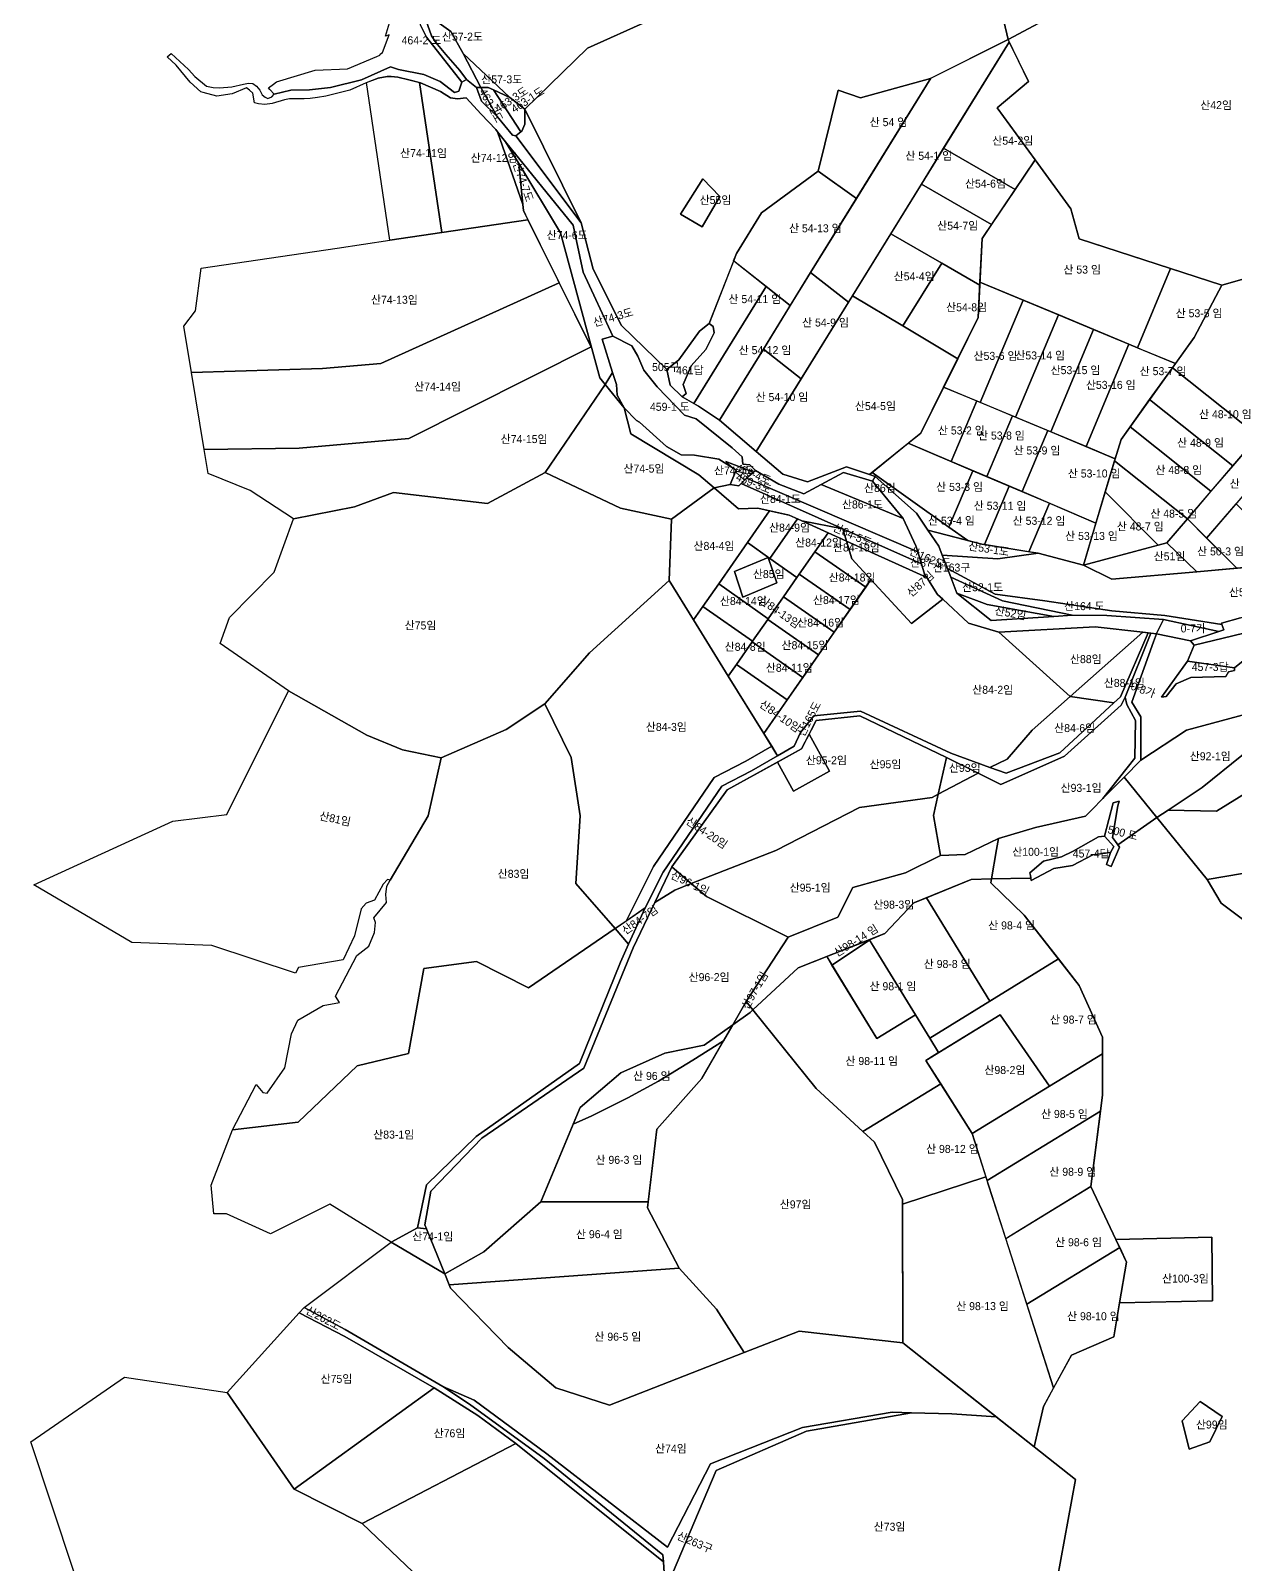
# Model space of a CAD drawing. Header units: metres. Extents: x 425810 to 429904, y 275710 to 280356.
# Drawn here: x 425954 to 426706, y 277885 to 278843 of the extents above; entities that cross this region are included whole.
import ezdxf

# ---------------------------------------------------------------- set-up
doc = ezdxf.new("R2010")
doc.units = ezdxf.units.M
doc.layers.add('00_지번', color=6, linetype='Continuous')
doc.layers.add('00_지적', color=6, linetype='Continuous')
doc.styles.get("Standard").update_dxf_attribs({"font": ''})
doc.styles.get('Standard').set_extended_font_data('Gulim')

msp = doc.modelspace()

# ---------------------------------------------------------------- linework, layer by layer
at = {"layer": '00_지적', "linetype": 'Continuous', "flags": 128}
for points in [[(426453.02, 278996.64), (426378.01, 278908.73), (426365.93, 278867.7), (426340.47, 278849.79), (426301.59, 278832.4), (426262.35, 278794.18), (426253.05, 278801.5), (426223.9, 278829.09), (426216.09, 278842.75), (426198.72, 278855.25), (426198.15, 278856.87), (426188.29, 278883.88), (426205.64, 278895.09), (426213.33, 278906.81), (426238.67, 278941.96), (426276.68, 278977.64), (426281.28, 278983.06), (426296.5, 279000.98), (426307.81, 279063.01), (426351.15, 279087.27), (426407.56, 279024.93), (426453.02, 278996.64)], [(426782.95, 279019.03), (426754.29, 278939.2), (426564.32, 278837.78), (426553.31, 278884.6), (426529.27, 278899.11), (426620.77, 279033.89), (426713.28, 279033.36), (426782.95, 279019.03)], [(426754.29, 278939.2), (426784.99, 278929.92), (426767.91, 278828.67), (426773.32, 278798.57), (426762.42, 278761.69), (426766.95, 278730.91), (426765.32, 278703.54), (426698.01, 278684.29), (426608.84, 278713.15), (426603.61, 278732.01), (426581.31, 278762.57), (426557.61, 278795.05), (426577.22, 278811.62), (426564.32, 278837.78), (426754.29, 278939.2)], [(426186.18, 278889.66), (426188.29, 278883.88), (426198.15, 278856.87), (426198.72, 278855.25), (426204.1, 278839.98), (426206.91, 278835.93), (426213.07, 278828.31), (426221.75, 278818.47), (426225.97, 278812.71), (426223.1, 278811.07), (426200.92, 278839.14), (426198.73, 278843.76), (426197.19, 278847.01), (426194.66, 278858.56), (426193.34, 278864.59), (426186.21, 278880.02), (426184.52, 278889.54), (426186.18, 278889.66)], [(426223.9, 278829.09), (426235, 278807.7), (426232.15, 278807.68), (426225.97, 278812.71), (426221.75, 278818.47), (426213.07, 278828.31), (426206.91, 278835.93), (426204.1, 278839.98), (426198.72, 278855.25), (426216.09, 278842.75), (426223.9, 278829.09)], [(426464.63, 278673.58), (426441, 278692.19), (426516.01, 278813.56), (426564.32, 278837.78), (426565.12, 278836.16), (426464.63, 278673.58)], [(426568.82, 278744.12), (426524.1, 278769.79), (426565.12, 278836.16), (426577.22, 278811.62), (426557.61, 278795.05), (426581.31, 278762.57), (426568.82, 278744.12)], [(426038.87, 278826.95), (426041.45, 278828.92), (426052.32, 278819.01), (426056.3, 278814.64), (426063.62, 278808.67), (426067.74, 278807.68), (426071.61, 278807.48), (426079.29, 278808.1), (426086.62, 278809.94), (426089.77, 278810.54), (426092.39, 278810.2), (426094.78, 278808.67), (426096.82, 278806.04), (426098.32, 278803.17), (426100.11, 278801.78), (426101.78, 278800.93), (426104.32, 278801.99), (426105.9, 278803.72), (426116.16, 278806.15), (426127.81, 278806.35), (426140.98, 278807.76), (426160.39, 278812.47), (426178.5, 278820.6), (426183.48, 278819.02), (426199.4, 278815.9), (426209.49, 278811.53), (426218.53, 278804.71), (426220.54, 278805.33), (426221.21, 278805.55), (426223.1, 278811.07), (426225.97, 278812.71), (426232.15, 278807.68), (426235.39, 278799.31), (426245.1, 278789.72), (426254.75, 278778.1), (426256.71, 278777.5), (426297.7, 278723.15), (426305.09, 278694.32), (426322.86, 278659.1), (426351.06, 278631.67), (426353.14, 278621.81), (426360.79, 278614.61), (426370.99, 278608.79), (426384.1, 278599.95), (426407.04, 278580.41), (426423.66, 278566.25), (426439.11, 278561.37), (426463.5, 278570.88), (426477.85, 278565.99), (426481.24, 278564.84), (426479.74, 278561.87), (426461.57, 278567.25), (426447.61, 278559.77), (426436.73, 278553.93), (426421.14, 278559.93), (426406.57, 278568.58), (426403.08, 278571.96), (426398.53, 278572.52), (426398.22, 278577.08), (426391.92, 278582.62), (426369.51, 278600.77), (426362.27, 278603.08), (426345.02, 278620.72), (426336.86, 278631.12), (426332.94, 278639.83), (426329.26, 278646.43), (426317.48, 278652.52), (426298.89, 278692.39), (426292.6, 278721.74), (426250.39, 278773.92), (426245.43, 278780.04), (426244.28, 278781.47), (426235.11, 278791.2), (426225.73, 278801.42), (426220.26, 278800.7), (426215.89, 278801.3), (426209.77, 278805.23), (426197.14, 278810.67), (426190.02, 278812.64), (426183.18, 278814.23), (426178.96, 278814.62), (426176.33, 278814.61), (426170.73, 278813.64), (426163.27, 278810.78), (426153.12, 278806.22), (426137.99, 278802.41), (426132.87, 278801.49), (426128.38, 278800.84), (426124.53, 278800.6), (426119.82, 278800.78), (426115.41, 278800.66), (426112.23, 278800), (426104.64, 278797.69), (426099.88, 278797.16), (426096.08, 278797.62), (426093.44, 278798.2), (426092.47, 278804.23), (426090.34, 278806.03), (426088.58, 278807.52), (426079.64, 278803.81), (426069.93, 278802.39), (426061.42, 278804.69), (426059.98, 278805.08), (426053.37, 278811.2), (426044.49, 278821.68), (426038.87, 278826.95)], [(426235, 278807.7), (426223.9, 278829.09), (426253.05, 278801.5), (426242.79, 278806.25), (426239.58, 278807.74), (426235, 278807.7)], [(426210.51, 278717.1), (426178.13, 278712.3), (426163.51, 278810.87), (426170.73, 278813.64), (426176.33, 278814.61), (426178.96, 278814.62), (426183.18, 278814.23), (426190.02, 278812.64), (426196.62, 278810.81), (426210.51, 278717.1)], [(426210.51, 278717.1), (426196.62, 278810.81), (426197.14, 278810.67), (426209.77, 278805.23), (426215.89, 278801.3), (426220.26, 278800.7), (426225.73, 278801.42), (426235.11, 278791.2), (426244.28, 278781.47), (426245.43, 278780.04), (426261.14, 278734.64), (426261.5, 278730.88), (426264.38, 278725.09), (426210.51, 278717.1)], [(426232.15, 278807.68), (426235, 278807.7), (426245.1, 278789.72), (426235.39, 278799.31), (426232.15, 278807.68)], [(426242.79, 278806.25), (426259.96, 278780.06), (426256.71, 278777.5), (426254.75, 278778.1), (426245.1, 278789.72), (426235, 278807.7), (426239.58, 278807.74), (426242.79, 278806.25)], [(426469.6, 278738.46), (426445.7, 278755.44), (426458.26, 278806.21), (426472.08, 278801.38), (426515.89, 278813.5), (426516.01, 278813.56), (426469.6, 278738.46)], [(426253.05, 278801.5), (426262.35, 278794.18), (426262.52, 278784.83), (426260.63, 278780.59), (426259.96, 278780.06), (426242.79, 278806.25), (426253.05, 278801.5)], [(426259.96, 278780.06), (426260.63, 278780.59), (426262.52, 278784.83), (426262.35, 278794.18), (426297.7, 278723.15), (426256.71, 278777.5), (426259.96, 278780.06)], [(426245.43, 278780.04), (426250.39, 278773.92), (426258.65, 278760.23), (426261.14, 278734.64), (426245.43, 278780.04)], [(426258.65, 278760.23), (426250.39, 278773.92), (426292.6, 278721.74), (426298.89, 278692.39), (426317.48, 278652.52), (426310.67, 278650.54), (426317.25, 278629.75), (426312.55, 278622.14), (426309.3, 278626.35), (426304.33, 278644.68), (426284.71, 278717.04), (426258.65, 278760.23)], [(426510.24, 278747.38), (426524.1, 278769.79), (426568.82, 278744.12), (426554, 278722.26), (426510.24, 278747.38)], [(426258.65, 278760.23), (426284.71, 278717.04), (426304.33, 278644.68), (426261.5, 278730.88), (426261.14, 278734.64), (426258.65, 278760.23)], [(426645.19, 278645.17), (426639.85, 278647.4), (426596, 278665.71), (426546.8, 278686.24), (426548.08, 278713.52), (426581.31, 278762.57), (426603.61, 278732.01), (426608.84, 278713.15), (426665.87, 278694.69), (426645.19, 278645.17)], [(426373.2, 278720.78), (426359.69, 278728.58), (426373.7, 278750.66), (426384.16, 278739.65), (426373.2, 278720.78)], [(426373.2, 278720.78), (426384.16, 278739.65), (426373.7, 278750.66), (426359.69, 278728.58), (426373.2, 278720.78)], [(426469.6, 278738.46), (426441, 278692.19), (426428.3, 278671.63), (426413.26, 278683.48), (426392.84, 278699.57), (426394.67, 278704.04), (426410.3, 278729.46), (426445.7, 278755.44), (426469.6, 278738.46)], [(426554, 278722.26), (426548.08, 278713.52), (426546.71, 278684.31), (426522.88, 278697.99), (426491.02, 278716.27), (426510.24, 278747.38), (426554, 278722.26)], [(426210.51, 278717.1), (426264.38, 278725.09), (426283.95, 278685.71), (426172.4, 278635.28), (426136.09, 278632.18), (426054.17, 278629.64), (426049.32, 278658.74), (426056.57, 278668.31), (426060.28, 278694.84), (426145.19, 278707.42), (426178.13, 278712.3), (426210.51, 278717.1)], [(426522.88, 278697.99), (426498.65, 278658.79), (426467.14, 278677.65), (426491.02, 278716.27), (426522.88, 278697.99)], [(426765.32, 278703.54), (426790.24, 278687.32), (426804.32, 278670.09), (426751.16, 278652.04), (426733.23, 278666.11), (426723.61, 278652.65), (426740.86, 278638.99), (426720.23, 278590.3), (426667.03, 278632.6), (426680.66, 278651.59), (426698.01, 278684.29), (426765.32, 278703.54)], [(426413.26, 278683.48), (426368.12, 278610.43), (426360.79, 278614.61), (426363.15, 278616.62), (426361.43, 278622.3), (426366.27, 278633.82), (426375.43, 278644.04), (426380.76, 278654.47), (426380.17, 278658.48), (426377.63, 278660.31), (426392.91, 278699.52), (426413.26, 278683.48)], [(426464.63, 278673.58), (426435.07, 278625.77), (426411.45, 278644.38), (426441, 278692.19), (426464.63, 278673.58)], [(426546.71, 278684.31), (426545.76, 278664.09), (426532.9, 278638.3), (426498.65, 278658.79), (426522.88, 278697.99), (426546.71, 278684.31)], [(426645.19, 278645.17), (426665.87, 278694.69), (426698.01, 278684.29), (426680.66, 278651.59), (426668.94, 278635.26), (426647.56, 278644.18), (426645.19, 278645.17)], [(426283.95, 278685.71), (426303.79, 278645.75), (426189.89, 278588.5), (426121.47, 278582.48), (426062.17, 278581.57), (426054.17, 278629.64), (426136.09, 278632.18), (426172.4, 278635.28), (426283.95, 278685.71)], [(426368.12, 278610.43), (426413.26, 278683.48), (426428.3, 278671.63), (426411.45, 278644.38), (426384.1, 278599.95), (426370.99, 278608.79), (426368.12, 278610.43)], [(426573.73, 278675), (426547.02, 278611.04), (426524.08, 278620.63), (426545.76, 278664.09), (426546.8, 278686.24), (426573.73, 278675)], [(426498.65, 278658.79), (426532.9, 278638.3), (426509.75, 278591.88), (426477.85, 278565.99), (426463.5, 278570.88), (426439.11, 278561.37), (426423.66, 278566.25), (426407.04, 278580.41), (426467.14, 278677.65), (426498.65, 278658.79)], [(426595.77, 278665.8), (426569.06, 278601.84), (426547.02, 278611.04), (426573.73, 278675), (426595.77, 278665.8)], [(426617.82, 278656.6), (426591.1, 278592.64), (426569.06, 278601.84), (426595.77, 278665.8), (426617.82, 278656.6)], [(426377.63, 278660.31), (426380.17, 278658.48), (426380.76, 278654.47), (426375.43, 278644.04), (426366.27, 278633.82), (426361.43, 278622.3), (426363.15, 278616.62), (426360.79, 278614.61), (426353.14, 278621.81), (426351.06, 278631.67), (426358.59, 278637.58), (426371.55, 278655.62), (426377.63, 278660.31)], [(426639.85, 278647.4), (426613.14, 278583.43), (426591.1, 278592.64), (426617.82, 278656.6), (426639.85, 278647.4)], [(426062.17, 278581.57), (426121.47, 278582.48), (426189.89, 278588.5), (426303.79, 278645.75), (426304.33, 278644.68), (426309.3, 278626.35), (426312.55, 278622.14), (426275.18, 278567.18), (426239.1, 278547.89), (426180.42, 278554.85), (426156.05, 278545.87), (426117.96, 278538.35), (426090.74, 278556.03), (426064.66, 278566.66), (426062.17, 278581.57)], [(426317.48, 278652.52), (426329.26, 278646.43), (426332.94, 278639.83), (426336.86, 278631.12), (426345.02, 278620.72), (426362.27, 278603.08), (426369.51, 278600.77), (426391.92, 278582.62), (426398.22, 278577.08), (426398.53, 278572.52), (426403.08, 278571.96), (426406.57, 278568.58), (426405.21, 278567.39), (426388.07, 278574.2), (426391.96, 278570.29), (426383.74, 278575.57), (426368.37, 278578), (426360.06, 278578.24), (426350.88, 278583.39), (426334.02, 278598.6), (426332.15, 278599.8), (426324.41, 278607.57), (426320.22, 278615.47), (426319.66, 278622.15), (426317.25, 278629.75), (426310.67, 278650.54), (426317.48, 278652.52)], [(426384.1, 278599.95), (426411.45, 278644.38), (426435.07, 278625.77), (426407.04, 278580.41), (426384.1, 278599.95)], [(426631.31, 278575.84), (426613.14, 278583.43), (426639.85, 278647.4), (426645.19, 278645.17), (426668.94, 278635.26), (426634.92, 278587.9), (426631.31, 278575.84)], [(426317.25, 278629.75), (426319.66, 278622.15), (426320.22, 278615.47), (426324.41, 278607.57), (426312.55, 278622.14), (426317.25, 278629.75)], [(426720.23, 278590.3), (426719.52, 278588.62), (426704.8, 278571.46), (426652.81, 278612.8), (426667.03, 278632.6), (426720.23, 278590.3)], [(426324.41, 278607.57), (426328.64, 278591.33), (426371.19, 278565.76), (426380.69, 278557.63), (426354.04, 278538.13), (426322.21, 278545.05), (426275.18, 278567.18), (426312.55, 278622.14), (426324.41, 278607.57)], [(426544.85, 278611.95), (426528.78, 278574.12), (426501.91, 278585.53), (426509.75, 278591.88), (426524.08, 278620.63), (426544.85, 278611.95)], [(426334.02, 278598.6), (426350.88, 278583.39), (426360.06, 278578.24), (426368.37, 278578), (426383.74, 278575.57), (426391.96, 278570.29), (426394.43, 278568.7), (426394.01, 278567.65), (426390.78, 278559.68), (426380.69, 278557.63), (426371.19, 278565.76), (426328.64, 278591.33), (426324.41, 278607.57), (426332.15, 278599.8), (426334.02, 278598.6)], [(426550.99, 278564.69), (426528.78, 278574.12), (426544.85, 278611.95), (426567.11, 278602.65), (426550.99, 278564.69)], [(426704.8, 278571.46), (426691.12, 278555.53), (426640.55, 278595.74), (426652.81, 278612.8), (426704.8, 278571.46)], [(426589.3, 278593.39), (426573.12, 278555.29), (426550.99, 278564.69), (426567.11, 278602.65), (426589.3, 278593.39)], [(426589.3, 278593.39), (426631.31, 278575.84), (426619.29, 278535.69), (426573.12, 278555.29), (426589.3, 278593.39)], [(426691.12, 278555.53), (426676.37, 278538.33), (426630.9, 278574.48), (426634.92, 278587.9), (426640.55, 278595.74), (426691.12, 278555.53)], [(426688.41, 278526.27), (426676.37, 278538.33), (426719.52, 278588.62), (426733.79, 278579.09), (426688.41, 278526.27)], [(426542.28, 278568.39), (426527.31, 278533.19), (426479.49, 278567.32), (426501.91, 278585.53), (426542.28, 278568.39)], [(426275.18, 278567.18), (426322.21, 278545.05), (426354.04, 278538.13), (426352.6, 278499.77), (426302.93, 278454.57), (426274.93, 278422.69), (426250.68, 278406.67), (426210.13, 278389.05), (426186.05, 278394), (426163.64, 278403.14), (426114.73, 278430.91), (426072.06, 278460.39), (426077.87, 278476.64), (426105.83, 278505.04), (426117.96, 278538.35), (426156.05, 278545.87), (426180.42, 278554.85), (426239.1, 278547.89), (426275.18, 278567.18)], [(426388.07, 278574.2), (426405.21, 278567.39), (426401.02, 278563.74), (426400.99, 278563.71), (426399.72, 278562.43), (426394.01, 278567.65), (426394.43, 278568.7), (426391.96, 278570.29), (426388.07, 278574.2)], [(426394.01, 278567.65), (426399.72, 278562.43), (426397.61, 278560.29), (426396.18, 278558.84), (426390.78, 278559.68), (426394.01, 278567.65)], [(426405.21, 278567.39), (426406.57, 278568.58), (426421.14, 278559.93), (426436.73, 278553.93), (426447.61, 278559.77), (426498.76, 278538.48), (426506.66, 278521.48), (426507.87, 278517.62), (426401.02, 278563.74), (426405.21, 278567.39)], [(426479.74, 278561.87), (426498.76, 278538.48), (426447.61, 278559.77), (426461.57, 278567.25), (426479.74, 278561.87)], [(426477.85, 278565.99), (426479.49, 278567.32), (426527.31, 278533.19), (426539.13, 278524.75), (426514.26, 278531.23), (426507.09, 278541.81), (426481.24, 278564.84), (426477.85, 278565.99)], [(426549.53, 278522.19), (426548.01, 278522.44), (426539.13, 278524.75), (426527.31, 278533.19), (426542.28, 278568.39), (426565.05, 278558.72), (426549.53, 278522.19)], [(426676.37, 278538.33), (426663.56, 278523.41), (426658.17, 278521.95), (426625.09, 278555.07), (426630.9, 278574.48), (426676.37, 278538.33)], [(426401.55, 278523.5), (426383.61, 278497.73), (426373.7, 278483.5), (426367.85, 278475.1), (426352.6, 278499.77), (426354.04, 278538.13), (426380.69, 278557.63), (426396.02, 278544.5), (426407.95, 278544.91), (426415.32, 278543.28), (426401.55, 278523.5)], [(426397.61, 278560.29), (426461.12, 278532.04), (426435.56, 278536.96), (426427.57, 278540.57), (426407.95, 278544.91), (426396.02, 278544.5), (426380.69, 278557.63), (426390.78, 278559.68), (426396.18, 278558.84), (426397.61, 278560.29)], [(426399.72, 278562.43), (426400.99, 278563.71), (426401.02, 278563.74), (426507.87, 278517.62), (426510.19, 278510.21), (426461.12, 278532.04), (426397.61, 278560.29), (426399.72, 278562.43)], [(426479.74, 278561.87), (426481.24, 278564.84), (426507.09, 278541.81), (426514.26, 278531.23), (426521.07, 278521.18), (426523.21, 278515.62), (426526.47, 278507.18), (426528.55, 278501.77), (426532.37, 278491.87), (426553.87, 278474.76), (426592.98, 278477.35), (426604.34, 278478.1), (426626, 278477.9), (426661.56, 278475.33), (426657.17, 278466.57), (426657.11, 278466.44), (426653.64, 278466.83), (426651.9, 278467.03), (426648.54, 278467.41), (426618.74, 278470.77), (426558.68, 278467.6), (426539.69, 278473.21), (426523.52, 278488.12), (426520.26, 278491.13), (426513.5, 278501.75), (426512.2, 278503.79), (426510.19, 278510.21), (426507.87, 278517.62), (426506.66, 278521.48), (426498.76, 278538.48), (426479.74, 278561.87)], [(426590.22, 278548.03), (426577.39, 278517.72), (426549.53, 278522.19), (426565.05, 278558.72), (426590.22, 278548.03)], [(426590.22, 278548.03), (426619.29, 278535.69), (426611.38, 278509.27), (426583.23, 278516.78), (426577.39, 278517.72), (426590.22, 278548.03)], [(426625.09, 278555.07), (426658.17, 278521.95), (426611.38, 278509.27), (426625.09, 278555.07)], [(426415.32, 278543.28), (426427.57, 278540.57), (426432.71, 278538.25), (426415.54, 278513.59), (426401.55, 278523.5), (426415.32, 278543.28)], [(426707.19, 278507.48), (426682.23, 278505.17), (426663.56, 278523.41), (426676.37, 278538.33), (426707.19, 278507.48)], [(426734.92, 278519.64), (426723.66, 278509), (426707.19, 278507.48), (426688.41, 278526.27), (426706.85, 278547.73), (426734.92, 278519.64)], [(426432.71, 278538.25), (426451.9, 278529.58), (426443.69, 278517.78), (426433.87, 278503.68), (426432.42, 278501.59), (426415.54, 278513.59), (426432.71, 278538.25)], [(426461.12, 278532.04), (426463.44, 278524.37), (426435.56, 278536.96), (426461.12, 278532.04)], [(426451.9, 278529.58), (426463.44, 278524.37), (426466.8, 278513.23), (426478.68, 278500.36), (426475.43, 278495.69), (426443.69, 278517.78), (426451.9, 278529.58)], [(426461.12, 278532.04), (426510.19, 278510.21), (426512.2, 278503.79), (426513.5, 278501.75), (426463.44, 278524.37), (426461.12, 278532.04)], [(426514.26, 278531.23), (426548.01, 278522.44), (426583.23, 278516.78), (426558.06, 278513.36), (426523.21, 278515.62), (426521.07, 278521.18), (426514.26, 278531.23)], [(426401.55, 278523.5), (426415.54, 278513.59), (426432.42, 278501.59), (426424.05, 278489.57), (426414.45, 278475.78), (426383.61, 278497.73), (426401.55, 278523.5)], [(426463.44, 278524.37), (426513.5, 278501.75), (426520.26, 278491.13), (426523.52, 278488.12), (426504.05, 278472.89), (426478.68, 278500.36), (426466.8, 278513.23), (426463.44, 278524.37)], [(426663.56, 278523.41), (426682.23, 278505.17), (426629.24, 278500.71), (426611.38, 278509.27), (426663.56, 278523.41)], [(426398.68, 278489.37), (426393.41, 278505.39), (426414.4, 278514.12), (426419.95, 278498.4), (426398.68, 278489.37)], [(426398.68, 278489.37), (426419.95, 278498.4), (426414.4, 278514.12), (426393.41, 278505.39), (426398.68, 278489.37)], [(426433.87, 278503.68), (426443.69, 278517.78), (426475.43, 278495.69), (426465.61, 278481.58), (426433.87, 278503.68)], [(426523.52, 278488.12), (426539.69, 278473.21), (426558.68, 278467.6), (426603.23, 278427.25), (426579.51, 278406.23), (426563.8, 278388.06), (426553.05, 278382.97), (426528.54, 278391.85), (426472.17, 278418.16), (426442.98, 278415.14), (426434.72, 278404.73), (426430.7, 278396.27), (426420.32, 278390.26), (426411.72, 278404.17), (426478.68, 278500.36), (426504.05, 278472.89), (426523.52, 278488.12)], [(426433.87, 278503.68), (426465.61, 278481.58), (426455.79, 278467.48), (426424.05, 278489.57), (426432.42, 278501.59), (426433.87, 278503.68)], [(426696.09, 278467.96), (426661.56, 278475.33), (426626, 278477.9), (426604.34, 278478.1), (426560.91, 278486.99), (426528.55, 278501.77), (426526.47, 278507.18), (426556.35, 278491.29), (426587.35, 278487.01), (426629.21, 278480.8), (426662.37, 278477.88), (426697.93, 278472.28), (426699.26, 278469), (426696.09, 278467.96)], [(426532.37, 278491.87), (426528.55, 278501.77), (426560.91, 278486.99), (426604.34, 278478.1), (426592.98, 278477.35), (426551.28, 278484.81), (426532.37, 278491.87)], [(426352.6, 278499.77), (426367.85, 278475.1), (426389.56, 278440.01), (426411.72, 278404.17), (426416.65, 278396.21), (426400.6, 278386.91), (426380.63, 278376.63), (426342.72, 278321.14), (426331.34, 278298.24), (426325.65, 278287.03), (426318.8, 278282.34), (426294.39, 278310.57), (426297.08, 278352.7), (426291.41, 278389.25), (426274.93, 278422.69), (426302.93, 278454.57), (426352.6, 278499.77)], [(426373.7, 278483.5), (426383.61, 278497.73), (426414.45, 278475.78), (426414.24, 278475.47), (426404.77, 278461.87), (426373.7, 278483.5)], [(426532.37, 278491.87), (426551.28, 278484.81), (426592.98, 278477.35), (426553.87, 278474.76), (426532.37, 278491.87)], [(426367.85, 278475.1), (426373.7, 278483.5), (426404.77, 278461.87), (426404.42, 278461.36), (426394.61, 278447.27), (426389.56, 278440.01), (426367.85, 278475.1)], [(426414.45, 278475.78), (426424.05, 278489.57), (426455.79, 278467.48), (426445.97, 278453.37), (426414.24, 278475.47), (426414.45, 278475.78)], [(426730.35, 278484.61), (426731.51, 278479.9), (426732.18, 278477.2), (426732.44, 278473.39), (426729.87, 278471.32), (426680.63, 278459.46), (426678.32, 278462.1), (426696.09, 278467.96), (426699.26, 278469), (426697.93, 278472.28), (426697.62, 278473.05), (426709.54, 278476.48), (426715.11, 278478.08), (426725.48, 278481.51), (426730.35, 278484.61)], [(426404.77, 278461.87), (426414.24, 278475.47), (426445.97, 278453.37), (426436.15, 278439.27), (426404.42, 278461.36), (426404.77, 278461.87)], [(426696.09, 278467.96), (426678.32, 278462.1), (426657.11, 278466.44), (426657.17, 278466.57), (426661.56, 278475.33), (426696.09, 278467.96)], [(426651.9, 278467.03), (426653.64, 278466.83), (426637.52, 278426.99), (426634.96, 278421.79), (426599.67, 278389.94), (426559.92, 278372.4), (426545.6, 278379.46), (426525.85, 278389.19), (426471.8, 278415.2), (426444.44, 278412.21), (426435.22, 278394.58), (426388.78, 278369.01), (426354.28, 278320.86), (426343.58, 278298.5), (426330.1, 278270.36), (426299.19, 278195.17), (426235.51, 278151.45), (426203.79, 278118.26), (426199.92, 278097.31), (426201.01, 278094.63), (426195.44, 278095.43), (426200.94, 278122.16), (426232.01, 278152.36), (426296.66, 278197.98), (426322.14, 278261.41), (426327.26, 278272.57), (426337.64, 278295.23), (426348.77, 278317.59), (426385.43, 278371.21), (426403.96, 278380.78), (426420.32, 278390.26), (426430.7, 278396.27), (426434.72, 278404.73), (426442.98, 278415.14), (426472.17, 278418.16), (426528.54, 278391.85), (426553.05, 278382.97), (426563.1, 278379.33), (426596.74, 278392.11), (426630.4, 278423.32), (426634.54, 278427.16), (426651.9, 278467.03)], [(426648.54, 278467.41), (426603.23, 278427.25), (426558.68, 278467.6), (426618.74, 278470.77), (426648.54, 278467.41)], [(426651.9, 278467.03), (426634.54, 278427.16), (426630.4, 278423.32), (426603.23, 278427.25), (426648.54, 278467.41), (426651.9, 278467.03)], [(426653.64, 278466.83), (426657.11, 278466.44), (426655.3, 278461.45), (426641.6, 278423.69), (426647.37, 278414.51), (426647.34, 278387.43), (426636.82, 278376.82), (426623.64, 278363.52), (426643.64, 278388.76), (426643.87, 278412.23), (426638.5, 278422.31), (426637.52, 278426.99), (426653.64, 278466.83)], [(426394.61, 278447.27), (426404.42, 278461.36), (426436.15, 278439.27), (426426.34, 278425.18), (426394.61, 278447.27)], [(426394.61, 278447.27), (426426.34, 278425.18), (426411.72, 278404.17), (426389.56, 278440.01), (426394.61, 278447.27)], [(426705.91, 278445.26), (426705.85, 278443.55), (426702.17, 278442.8), (426700.33, 278439.87), (426678.58, 278439.18), (426669.42, 278435.31), (426663.18, 278427.39), (426660.24, 278426.79), (426676.49, 278449.36), (426705.91, 278445.26)], [(426210.13, 278389.05), (426201.97, 278352.73), (426178.38, 278312.55), (426176.64, 278312.94), (426174, 278310.12), (426168.59, 278300.05), (426163.23, 278298.19), (426160.07, 278294.61), (426156.1, 278277.72), (426148.92, 278262.79), (426120.97, 278258.07), (426119.04, 278254.45), (426066.96, 278271.84), (426016.83, 278273.58), (425955.74, 278309.69), (426042.46, 278349.39), (426076.14, 278353.5), (426114.73, 278430.91), (426163.64, 278403.14), (426186.05, 278394), (426210.13, 278389.05)], [(426637.52, 278426.99), (426638.5, 278422.31), (426643.87, 278412.23), (426643.64, 278388.76), (426623.64, 278363.52), (426616.66, 278356.55), (426612.73, 278352.61), (426581.54, 278345.37), (426558.35, 278338.6), (426537.53, 278328.53), (426522.21, 278328.03), (426517.81, 278352.97), (426520.75, 278366.21), (426545.6, 278379.46), (426559.92, 278372.4), (426599.67, 278389.94), (426634.96, 278421.79), (426637.52, 278426.99)], [(426603.23, 278427.25), (426630.4, 278423.32), (426596.74, 278392.11), (426563.1, 278379.33), (426553.05, 278382.97), (426563.8, 278388.06), (426579.51, 278406.23), (426603.23, 278427.25)], [(426647.34, 278387.43), (426675.81, 278406.25), (426751.67, 278426.74), (426735.27, 278410.4), (426685.59, 278370.35), (426664.28, 278356.34), (426657.23, 278351.7), (426636.82, 278376.82), (426647.34, 278387.43)], [(426762.89, 278411.17), (426722.94, 278373.19), (426694.68, 278355.69), (426664.28, 278356.34), (426685.59, 278370.35), (426735.27, 278410.4), (426751.67, 278426.74), (426762.89, 278411.17)], [(426274.93, 278422.69), (426291.41, 278389.25), (426297.08, 278352.7), (426294.39, 278310.57), (426318.8, 278282.34), (426264.77, 278245.39), (426232.3, 278261.74), (426199.33, 278257.34), (426189.77, 278204.17), (426157.66, 278196.51), (426120.85, 278161.42), (426079.8, 278156.66), (426094.62, 278184.91), (426098.71, 278179.91), (426101.52, 278179.4), (426112.43, 278195.36), (426116.62, 278216.52), (426120.57, 278225.04), (426136.41, 278234.31), (426146.58, 278236.23), (426144.16, 278240.17), (426157.37, 278265.5), (426164.91, 278271.39), (426168.6, 278279.95), (426169.08, 278286.2), (426168.08, 278288.96), (426175.98, 278298.65), (426175.51, 278303.58), (426176.14, 278308.9), (426178.38, 278312.55), (426201.97, 278352.73), (426210.13, 278389.05), (426250.68, 278406.67), (426274.93, 278422.69)], [(426440.05, 278403.8), (426444.44, 278412.21), (426471.8, 278415.2), (426525.85, 278389.19), (426520.75, 278366.21), (426516.93, 278364.17), (426471.58, 278358.02), (426419.32, 278331.05), (426366.44, 278310.43), (426354.28, 278320.86), (426388.78, 278369.01), (426420.28, 278386.35), (426430.25, 278368.15), (426452.83, 278380.58), (426440.05, 278403.8)], [(426799.97, 278359.7), (426802.21, 278338.97), (426768.68, 278326.83), (426721.91, 278318.68), (426688.77, 278312.9), (426657.23, 278351.7), (426664.28, 278356.34), (426694.68, 278355.69), (426722.94, 278373.19), (426762.89, 278411.17), (426799.97, 278359.7)], [(426325.65, 278287.03), (426331.34, 278298.24), (426342.72, 278321.14), (426380.63, 278376.63), (426400.6, 278386.91), (426416.65, 278396.21), (426420.32, 278390.26), (426403.96, 278380.78), (426385.43, 278371.21), (426348.77, 278317.59), (426337.64, 278295.23), (426325.65, 278287.03)], [(426420.28, 278386.35), (426435.22, 278394.58), (426440.05, 278403.8), (426452.83, 278380.58), (426430.25, 278368.15), (426420.28, 278386.35)], [(426525.85, 278389.19), (426545.6, 278379.46), (426520.75, 278366.21), (426525.85, 278389.19)], [(426554.06, 278313.29), (426557.19, 278331.78), (426558.35, 278338.6), (426581.54, 278345.37), (426612.73, 278352.61), (426616.66, 278356.55), (426623.64, 278363.52), (426636.82, 278376.82), (426657.23, 278351.7), (426633, 278334.55), (426631.47, 278336.67), (426629.6, 278339.26), (426632.93, 278359.05), (426633.82, 278361.87), (426629.97, 278360.97), (426624.7, 278340.1), (426620.87, 278339.61), (426605.05, 278330.68), (426597.78, 278327.15), (426586.5, 278324.35), (426578.04, 278317.22), (426578.32, 278315.41), (426578.53, 278314.06), (426577.99, 278313.87), (426554.06, 278313.29)], [(426520.75, 278366.21), (426517.81, 278352.97), (426522.21, 278328.03), (426500.24, 278317.15), (426467.37, 278307.98), (426458.04, 278289.43), (426426.91, 278277), (426375.85, 278302.37), (426366.44, 278310.43), (426419.32, 278331.05), (426471.58, 278358.02), (426516.93, 278364.17), (426520.75, 278366.21)], [(426628.35, 278329.84), (426630.46, 278333.69), (426624.7, 278340.1), (426629.97, 278360.97), (426633.82, 278361.87), (426632.93, 278359.05), (426629.6, 278339.26), (426631.47, 278336.67), (426633.07, 278334.45), (426633.93, 278333.26), (426628.86, 278321.05), (426625.75, 278322.33), (426628.35, 278329.84)], [(426522.21, 278328.03), (426537.53, 278328.53), (426558.35, 278338.6), (426557.19, 278331.78), (426554.06, 278313.29), (426541.28, 278312.99), (426505.47, 278298.45), (426487.39, 278279.18), (426433.21, 278257.74), (426404.95, 278231.56), (426400.71, 278236.82), (426426.91, 278277), (426458.04, 278289.43), (426467.37, 278307.98), (426500.24, 278317.15), (426522.21, 278328.03)], [(426624.7, 278340.1), (426630.46, 278333.69), (426628.35, 278329.84), (426617.36, 278328.31), (426604.67, 278321.69), (426593.03, 278319.79), (426578.79, 278312.39), (426578.32, 278315.41), (426578.04, 278317.22), (426586.5, 278324.35), (426597.78, 278327.15), (426605.05, 278330.68), (426620.87, 278339.61), (426624.7, 278340.1)], [(426354.28, 278320.86), (426366.44, 278310.43), (426356.09, 278306.4), (426343.58, 278298.5), (426354.28, 278320.86)], [(426366.44, 278310.43), (426375.85, 278302.37), (426426.91, 278277), (426400.71, 278236.82), (426392.34, 278222.19), (426374.48, 278209.45), (426350, 278204.57), (426322.41, 278192.26), (426297.07, 278170.51), (426272.38, 278111.51), (426236.71, 278080.31), (426212.35, 278066.69), (426201.01, 278094.63), (426199.92, 278097.31), (426203.79, 278118.26), (426235.51, 278151.45), (426299.19, 278195.17), (426330.1, 278270.36), (426343.58, 278298.5), (426356.09, 278306.4), (426366.44, 278310.43)], [(426552.98, 278236.99), (426513.29, 278301.62), (426541.28, 278312.99), (426554.06, 278313.29), (426553.65, 278310.89), (426574.51, 278290.74), (426595.85, 278263.32), (426552.98, 278236.99)], [(426477.71, 278275.35), (426487.39, 278279.18), (426505.47, 278298.45), (426513.29, 278301.62), (426552.98, 278236.99), (426515.4, 278213.91), (426506.47, 278228.46), (426480.35, 278271.05), (426477.71, 278275.35)], [(426318.8, 278282.34), (426337.64, 278295.23), (426327.26, 278272.57), (426318.8, 278282.34)], [(426318.8, 278282.34), (426327.26, 278272.57), (426322.14, 278261.41), (426296.66, 278197.98), (426232.01, 278152.36), (426200.94, 278122.16), (426195.44, 278095.43), (426178.82, 278086.48), (426140.62, 278110.11), (426103.61, 278091.66), (426076.02, 278104.1), (426068.12, 278104.16), (426066.53, 278122.04), (426079.8, 278156.66), (426120.85, 278161.42), (426157.66, 278196.51), (426189.77, 278204.17), (426199.33, 278257.34), (426232.3, 278261.74), (426264.77, 278245.39), (426318.8, 278282.34)], [(426477.82, 278275.16), (426454.3, 278259.48), (426451.04, 278264.8), (426477.71, 278275.35), (426477.82, 278275.16)], [(426454.3, 278259.48), (426477.82, 278275.16), (426480.35, 278271.05), (426506.47, 278228.46), (426482.4, 278213.68), (426454.3, 278259.48)], [(426473.59, 278155.61), (426444.54, 278182.4), (426404.95, 278231.56), (426433.21, 278257.74), (426451.04, 278264.8), (426482.4, 278213.68), (426506.47, 278228.46), (426515.4, 278213.91), (426520.97, 278204.83), (426513.06, 278199.98), (426522.35, 278185.25), (426473.59, 278155.61)], [(426515.4, 278213.91), (426595.85, 278263.32), (426608.7, 278246.81), (426623.3, 278214.37), (426623.33, 278204.12), (426590.29, 278183.93), (426559.38, 278228.4), (426521.82, 278205.36), (426520.97, 278204.83), (426515.4, 278213.91)], [(426400.71, 278236.82), (426404.95, 278231.56), (426403.18, 278229.92), (426392.34, 278222.19), (426400.71, 278236.82)], [(426297.07, 278170.51), (426322.41, 278192.26), (426350, 278204.57), (426374.48, 278209.45), (426392.34, 278222.19), (426386.64, 278212.25), (426367.34, 278200.01), (426345.96, 278187.01), (426326.86, 278176.58), (426304.22, 278165.25), (426292.7, 278160.06), (426297.07, 278170.51)], [(426339.12, 278107.88), (426344.8, 278157.07), (426373.11, 278188.61), (426392.34, 278222.19), (426403.18, 278229.92), (426404.95, 278231.56), (426444.54, 278182.4), (426473.59, 278155.61), (426480.98, 278148.8), (426498.37, 278113.11), (426498.58, 278023.47), (426433.9, 278030.82), (426399.56, 278017.42), (426382.24, 278044.58), (426358.77, 278070.22), (426339.12, 278107.88)], [(426541.87, 278154.34), (426513.06, 278199.98), (426559.38, 278228.4), (426590.29, 278183.93), (426541.87, 278154.34)], [(426292.7, 278160.06), (426304.22, 278165.25), (426326.86, 278176.58), (426345.96, 278187.01), (426367.34, 278200.01), (426386.64, 278212.25), (426373.11, 278188.61), (426344.8, 278157.07), (426339.56, 278111.64), (426272.38, 278111.51), (426292.7, 278160.06)], [(426551.29, 278124.93), (426541.87, 278154.34), (426590.29, 278183.93), (426623.33, 278204.12), (426623.39, 278178.33), (426622.11, 278168.21), (426551.29, 278124.93)], [(426473.59, 278155.61), (426522.35, 278185.25), (426541.87, 278154.34), (426550.52, 278127.31), (426498.38, 278110.18), (426498.37, 278113.11), (426480.98, 278148.8), (426473.59, 278155.61)], [(426551.29, 278124.93), (426622.11, 278168.21), (426616.16, 278121.13), (426564.87, 278089.78), (426562.92, 278088.6), (426552, 278122.69), (426551.29, 278124.93)], [(426498.38, 278110.18), (426550.52, 278127.31), (426592.8, 277995.34), (426586.43, 277983.66), (426580.68, 277958.57), (426498.58, 278023.47), (426498.38, 278110.18)], [(426576.04, 278047.63), (426562.92, 278088.6), (426616.16, 278121.13), (426631.78, 278088.02), (426634.1, 278083.11), (426576.04, 278047.63)], [(426236.71, 278080.31), (426272.38, 278111.51), (426339.56, 278111.64), (426339.12, 278107.88), (426358.77, 278070.22), (426215.13, 278059.84), (426212.35, 278066.69), (426236.71, 278080.31)], [(426178.82, 278086.48), (426195.44, 278095.43), (426201.01, 278094.63), (426212.35, 278066.69), (426178.82, 278086.48)], [(426634.02, 278048.45), (426638.39, 278074), (426631.78, 278088.02), (426691.6, 278089.49), (426692.14, 278049.64), (426634.02, 278048.45)], [(426124.46, 278045.64), (426178.82, 278086.48), (426212.35, 278066.69), (426216.02, 278057.66), (426252.06, 278020.59), (426281.77, 277995.3), (426315.23, 277984.52), (426399.56, 278017.42), (426433.9, 278030.82), (426498.58, 278023.47), (426556.91, 277977.36), (426529.3, 277979.09), (426504.1, 277979.74), (426491.95, 277980.28), (426435.83, 277970.69), (426378.45, 277947.91), (426351.66, 277895.88), (426276.23, 277954.09), (426230.75, 277987.74), (426211.29, 277996.12), (426150.24, 278031.76), (426124.46, 278045.64)], [(426576.04, 278047.63), (426634.1, 278083.11), (426638.39, 278074), (426634.02, 278048.45), (426630.4, 278027.32), (426604, 278015.89), (426592.8, 277995.34), (426576.04, 278047.63)], [(426358.77, 278070.22), (426382.24, 278044.58), (426399.56, 278017.42), (426315.23, 277984.52), (426281.77, 277995.3), (426252.06, 278020.59), (426216.02, 278057.66), (426215.13, 278059.84), (426358.77, 278070.22)], [(426205.76, 277995.3), (426118.39, 277932.13), (426076.48, 277992.45), (426121.34, 278042.19), (426150.01, 278027.36), (426205.76, 277995.3)], [(426121.34, 278042.19), (426124.46, 278045.64), (426150.24, 278031.76), (426211.29, 277996.12), (426227.95, 277985.24), (426274.41, 277951.17), (426348.71, 277890.98), (426348.99, 277886.62), (426256.84, 277960.54), (426232.98, 277978.07), (426205.76, 277995.3), (426150.01, 278027.36), (426121.34, 278042.19)], [(426256.84, 277960.54), (426160.7, 277910.7), (426118.39, 277932.13), (426205.76, 277995.3), (426232.98, 277978.07), (426256.84, 277960.54)], [(426677.53, 277957.15), (426673.03, 277974.82), (426684.44, 277986.89), (426698.04, 277977.48), (426690.39, 277961.58), (426677.53, 277957.15)], [(426677.53, 277957.15), (426690.39, 277961.58), (426698.04, 277977.48), (426684.44, 277986.89), (426673.03, 277974.82), (426677.53, 277957.15)], [(426504.1, 277979.74), (426529.3, 277979.09), (426556.91, 277977.36), (426580.68, 277958.57), (426606.45, 277938.19), (426595.1, 277875.72), (426574.94, 277824.16), (426359.93, 277841.32), (426357.82, 277879.26), (426354.78, 277879.48), (426381.98, 277943.8), (426438.38, 277968.23), (426504.1, 277979.74)], [(426160.7, 277910.7), (426256.84, 277960.54), (426348.99, 277886.62), (426354.21, 277803.09), (426348.5, 277719.09), (426270.35, 277704.68), (426233.36, 277841.5), (426160.7, 277910.7)]]:
    msp.add_lwpolyline(points, close=True, dxfattribs=at)
for points in [[(426553.31, 278884.6), (426564.32, 278837.78), (426515.89, 278813.5), (426472.08, 278801.38), (426458.26, 278806.21), (426445.7, 278755.44), (426410.3, 278729.46), (426394.67, 278704.04), (426377.63, 278660.31), (426371.55, 278655.62), (426358.59, 278637.58), (426351.06, 278631.67), (426322.86, 278659.1), (426305.09, 278694.32), (426297.7, 278723.15), (426262.35, 278794.18), (426301.59, 278832.4), (426340.47, 278849.79)], [(426198.73, 278843.76), (426200.92, 278839.14), (426223.1, 278811.07), (426221.21, 278805.55), (426220.54, 278805.33), (426218.53, 278804.71), (426209.49, 278811.53), (426199.4, 278815.9), (426183.48, 278819.02), (426178.5, 278820.6), (426160.39, 278812.47), (426140.98, 278807.76), (426127.81, 278806.35), (426116.16, 278806.15), (426105.9, 278803.72), (426103.1, 278806.63), (426102.27, 278807.5), (426105.46, 278809.96), (426107.22, 278811.32), (426131.38, 278818.52), (426151.57, 278819.36), (426169.89, 278827.1), (426171.82, 278827.92), (426172, 278828.51), (426173.6, 278829.6), (426177.76, 278840.67), (426175.39, 278839.93), (426177.86, 278848.22)], [(426709.54, 278476.48), (426697.62, 278473.05), (426697.93, 278472.28), (426662.37, 278477.88), (426629.21, 278480.8), (426587.35, 278487.01), (426556.35, 278491.29), (426526.47, 278507.18), (426523.21, 278515.62), (426558.06, 278513.36), (426583.23, 278516.78), (426611.38, 278509.27), (426629.24, 278500.71), (426682.23, 278505.17), (426723.66, 278509)], [(426732.38, 278466.67), (426705.91, 278445.26), (426676.49, 278449.36), (426680.63, 278459.46), (426729.87, 278471.32)], [(426751.67, 278426.74), (426675.81, 278406.25), (426647.34, 278387.43), (426647.37, 278414.51), (426641.6, 278423.69), (426655.3, 278461.45), (426657.11, 278466.44), (426678.32, 278462.1), (426680.63, 278459.46), (426676.49, 278449.36), (426660.24, 278426.79), (426663.18, 278427.39), (426669.42, 278435.31), (426678.58, 278439.18), (426700.33, 278439.87), (426702.17, 278442.8), (426705.85, 278443.55), (426705.91, 278445.26), (426732.38, 278466.67)], [(426595.1, 277875.72), (426606.45, 277938.19), (426580.68, 277958.57), (426586.43, 277983.66), (426604, 278015.89), (426630.4, 278027.32), (426634.02, 278048.45), (426692.14, 278049.64), (426691.6, 278089.49), (426631.78, 278088.02), (426631.78, 278088.02), (426616.16, 278121.13), (426623.39, 278178.33), (426623.3, 278214.37), (426608.7, 278246.81), (426574.51, 278290.74), (426553.65, 278310.89), (426554.06, 278313.29), (426577.99, 278313.87), (426578.53, 278314.06), (426578.79, 278312.39), (426593.03, 278319.79), (426604.67, 278321.69), (426617.36, 278328.31), (426628.35, 278329.84), (426625.75, 278322.33), (426628.86, 278321.05), (426633.93, 278333.26), (426633, 278334.55), (426657.23, 278351.7), (426688.77, 278312.9), (426697.42, 278298.27), (426728.49, 278274.8)], [(426728.49, 278274.8), (426697.42, 278298.27), (426688.77, 278312.9), (426688.77, 278312.9), (426721.91, 278318.68)], [(425993.8, 277841.16), (425953.68, 277961.7), (426012.34, 278002.15), (426012.34, 278002.15), (426076.48, 277992.45), (426118.39, 277932.13), (426160.7, 277910.7), (426233.36, 277841.5)], [(426354.21, 277803.09), (426348.99, 277886.62), (426348.71, 277890.98), (426274.41, 277951.17), (426227.95, 277985.24), (426211.29, 277996.12), (426211.29, 277996.12), (426230.75, 277987.74), (426276.23, 277954.09), (426351.66, 277895.88), (426378.45, 277947.91), (426435.83, 277970.69), (426491.95, 277980.28), (426504.1, 277979.74), (426438.38, 277968.23), (426381.98, 277943.8), (426354.78, 277879.48)]]:
    msp.add_lwpolyline(points, dxfattribs=at)

# ---------------------------------------------------------------- texts
at = {"layer": '00_지번'}
for s, p in [('464-2 도', (426185.46, 278834.77)), ('산57-2도', (426210.63, 278837.03)), ('산57-3도', (426235.18, 278810.35)), ('산42임', (426684.45, 278794.27)), ('산 54 임', (426477.89, 278783.64)), ('산74-11임', (426184.51, 278764.29)), ('산 54-1 임', (426500.16, 278762.61)), ('산54-2임', (426554.48, 278772.05)), ('산74-12임', (426228.61, 278761.3)), ('산54-6임', (426537.41, 278745.22)), ('산55임', (426371.64, 278735.01)), ('산 54-13 임', (426427.46, 278717.31)), ('산54-7임', (426520.07, 278718.93)), ('산74-6도', (426276.06, 278713.05)), ('산54-4임', (426492.89, 278687.29)), ('산 53 임', (426598.93, 278691.52)), ('산74-13임', (426166.3, 278672.67)), ('산 54-11 임', (426389.68, 278673.07)), ('산54-8임', (426525.64, 278667.97)), ('산 54-9 임', (426435.66, 278658.45)), ('산 53-5 임', (426669.08, 278664.26)), ('산 54-12 임', (426396.03, 278641.19)), ('505구', (426341.94, 278630.62)), ('461답', (426356.94, 278628.62)), ('산53-6 임', (426542.77, 278637.61)), ('산53-14 임', (426568.89, 278637.89)), ('산53-15 임', (426590.93, 278628.69)), ('산53-16 임', (426612.96, 278619.49)), ('산 53-7 임', (426646.6, 278628.06)), ('산74-14임', (426193.27, 278618.44)), ('산 54-10 임', (426406.6, 278611.87)), ('459-1 도', (426340.61, 278605.8)), ('산54-5임', (426468.67, 278606.25)), ('산 48-10 임', (426683.67, 278601.18)), ('산 53-2 임', (426520.51, 278591.01)), ('산74-15임', (426247.35, 278585.62)), ('산 53-8 임', (426545.57, 278587.85)), ('산 48-9 임', (426669.96, 278583.34)), ('산 53-9 임', (426567.76, 278578.51)), ('산74-5임', (426324.05, 278567.19)), ('산74-4도', (426380.58, 278565.99)), ('산 53-10 임', (426601.7, 278564.13)), ('산 48-8 임', (426656.35, 278566.33)), ('산86임', (426474.35, 278555.08)), ('산 53-3 임', (426519.42, 278555.78)), ('산 50 임', (426702.83, 278557.73)), ('산84-1도', (426409.33, 278548.22)), ('산86-1도', (426460.55, 278544.78)), ('산 53-11 임', (426542.92, 278543.97)), ('산 53-4 임', (426514.34, 278534.65)), ('산 53-12 임', (426567.25, 278534.58)), ('산 48-5 임', (426653.23, 278539.05)), ('산84-9임', (426414.99, 278530.3)), ('산 53-13 임', (426600.02, 278525.11)), ('산 48-7 임', (426632.32, 278531.05)), ('산84-4임', (426367.8, 278518.89)), ('산84-12임', (426431.3, 278520.99)), ('산84-19임', (426454.92, 278517.93)), ('산 50-3 임', (426682.47, 278515.45)), ('산87-1도', (426503.14, 278508.38)), ('산163구', (426517.33, 278505.37)), ('산51임', (426655.34, 278512.36)), ('산85임', (426404.92, 278501.29)), ('산84-18임', (426452.27, 278499.15)), ('산84-17임', (426442.45, 278485.05)), ('산52-1도', (426535.6, 278493.06)), ('산50-1 도', (426702.36, 278489.97)), ('산84-14임', (426384.31, 278484.46)), ('산164 도', (426599.4, 278481.25)), ('산75임', (426187.35, 278469.21)), ('산84-16임', (426432.63, 278470.94)), ('0-7가', (426672.19, 278467.34)), ('산84-15임', (426422.81, 278456.84)), ('산84-8임', (426387.28, 278455.85)), ('산88임', (426603.01, 278448.15)), ('산84-11임', (426413, 278442.74)), ('457-3답', (426679.12, 278443.27)), ('산84-2임', (426541.93, 278428.99)), ('산88-1임', (426624.17, 278433.28)), ('산84-3임', (426338.03, 278405.79)), ('산84-6임', (426593.14, 278405.07)), ('산95-2임', (426438.02, 278384.94)), ('산95임', (426477.84, 278382.48)), ('산93임', (426527.39, 278380.19)), ('산92-1임', (426677.86, 278387.47)), ('산93-1임', (426597.15, 278367.73)), ('산100-1임', (426566.95, 278327.76)), ('457-4답', (426604.8, 278326.71)), ('산83임', (426245.48, 278314.03)), ('산95-1임', (426427.87, 278305.38)), ('산98-3임', (426480.09, 278294.78)), ('산 98-4 임', (426551.94, 278281.79)), ('산 98-8 임', (426511.67, 278257.71)), ('산96-2임', (426364.73, 278249.49)), ('산 98-1 임', (426477.79, 278243.8)), ('산 98-7 임', (426590.48, 278222.96)), ('산 96 임', (426330.04, 278187.75)), ('산 98-11 임', (426462.73, 278197.06)), ('산98-2임', (426549.56, 278191.43)), ('산 98-5 임', (426584.92, 278164)), ('산83-1임', (426167.68, 278151.1)), ('산 98-12 임', (426513.11, 278142.15)), ('산 96-3 임', (426306.57, 278135.32)), ('산 98-9 임', (426590.13, 278127.87)), ('산97임', (426421.71, 278107.48)), ('산74-1임', (426192.09, 278087.45)), ('산 96-4 임', (426294.37, 278088.88)), ('산 98-6 임', (426593.72, 278083.85)), ('산100-3임', (426660.53, 278061.16)), ('산 98-13 임', (426531.95, 278043.94)), ('산 98-10 임', (426601.21, 278037.63)), ('산 96-5 임', (426305.89, 278024.83)), ('산75임', (426134.83, 277998.5)), ('산99임', (426681.71, 277969.93)), ('산76임', (426205.45, 277964.49)), ('산74임', (426343.78, 277954.92)), ('산73임', (426480.4, 277906.1))]:
    msp.add_text(s, height=5, dxfattribs=at).set_placement(p)
for s, rotation, p in [('463-3도', 33, (426245.76, 278791.91)), ('463-1도', 33, (426255.9, 278791.69)), ('463-2도', 299, (426233.66, 278805.3)), ('산74-7도', 289, (426254.92, 278760.14)), ('산74-3도', 16, (426305.94, 278658.32)), ('459-4도', 338, (426393.63, 278568.28)), ('459-3도', 338, (426393.84, 278562.51)), ('산84-5도', 336, (426454.33, 278531.16)), ('산162도', 336, (426502.07, 278516.41)), ('산53-1도', 351, (426539.23, 278519.05)), ('산87임', 42, (426503.85, 278489.14)), ('산84-13임', 325, (426408.24, 278486.42)), ('산52임', 350, (426555.74, 278478.69)), ('0-8가', 340, (426640.52, 278431.83)), ('산84-10임', 325, (426408.5, 278421.4)), ('산165도', 62, (426436.7, 278401.78)), ('산81임', 348, (426133.7, 278350.48)), ('산84-20임', 326, (426362.62, 278348.27)), ('500 도', 346, (426626.24, 278342.03)), ('산96-1임', 334, (426353.06, 278314.11)), ('산84-7임', 35, (426325.23, 278278.35)), ('산98-14 임', 32, (426457.42, 278264.48)), ('산97-1임', 60, (426401.78, 278231.33)), ('산262도', 332, (426125.01, 278042.19)), ('산263구', 337, (426356.91, 277901.14))]:
    msp.add_text(s, height=5, rotation=rotation, dxfattribs=at).set_placement(p)

doc.saveas('drawing.dxf')
